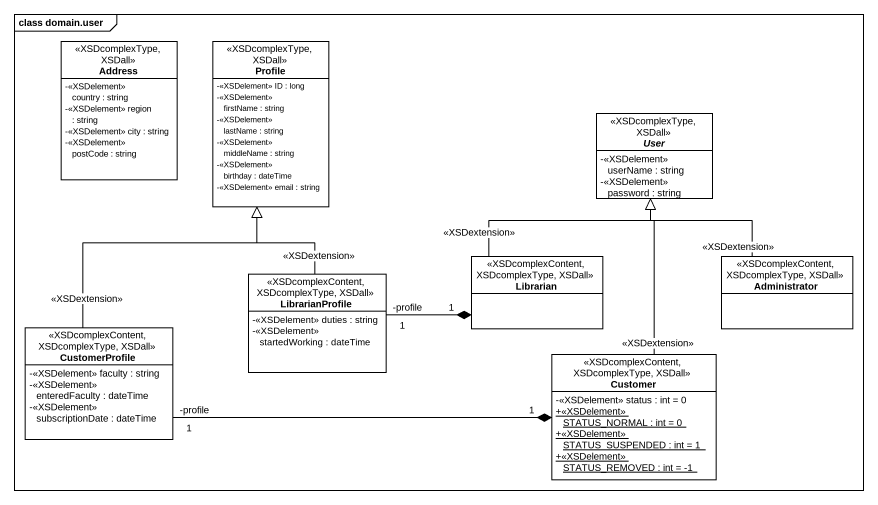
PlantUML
@startuml
mainframe class domain.user
hide circle
hide empty members
skinparam classAttributeIconSize 0
class Address <<XSDcomplexType, XSDall>> {
  -<<XSDelement>> country : string
  -<<XSDelement>> region : string
  -<<XSDelement>> city : string
  -<<XSDelement>> postCode : string
}
class Profile <<XSDcomplexType, XSDall>> {
  -<<XSDelement>> ID : long
  -<<XSDelement>> firstName : string
  -<<XSDelement>> lastName : string
  -<<XSDelement>> middleName : string
  -<<XSDelement>> birthday : dateTime
  -<<XSDelement>> email : string
}
abstract class User <<XSDcomplexType, XSDall>> {
  -<<XSDelement>> userName : string
  -<<XSDelement>> password : string
}
class Librarian <<XSDcomplexContent, XSDcomplexType, XSDall>>
class Administrator <<XSDcomplexContent, XSDcomplexType, XSDall>>
class LibrarianProfile <<XSDcomplexContent, XSDcomplexType, XSDall>> {
  -<<XSDelement>> duties : string
  -<<XSDelement>> startedWorking : dateTime
}
class CustomerProfile <<XSDcomplexContent, XSDcomplexType, XSDall>> {
  -<<XSDelement>> faculty : string
  -<<XSDelement>> enteredFaculty : dateTime
  -<<XSDelement>> subscriptionDate : dateTime
}
class Customer <<XSDcomplexContent, XSDcomplexType, XSDall>> {
  -<<XSDelement>> status : int = 0
  {static} +<<XSDelement>> STATUS_NORMAL : int = 0
  {static} +<<XSDelement>> STATUS_SUSPENDED : int = 1
  {static} +<<XSDelement>> STATUS_REMOVED : int = -1
}
Librarian -up-|> User : <<XSDextension>>
Administrator -up-|> User : <<XSDextension>>
LibrarianProfile -up-|> Profile : <<XSDextension>>
LibrarianProfile "1\n-profile" -right-* "1" Librarian
CustomerProfile -up-|> Profile : <<XSDextension>>
CustomerProfile "1\n-profile" -right-* "1" Customer
Customer -up-|> User : <<XSDextension>>
@enduml
